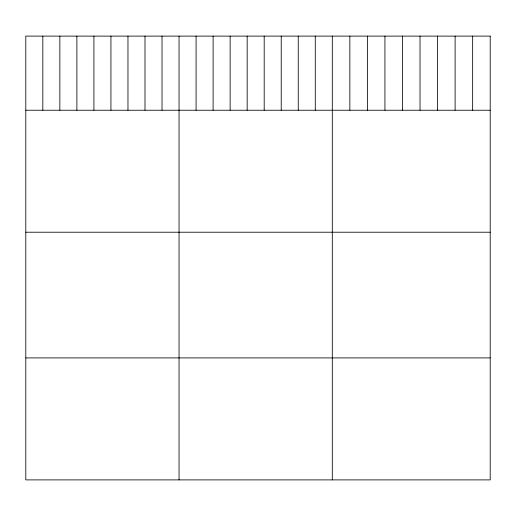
<?xml version="1.0" encoding="UTF-8"?>
<svg xmlns="http://www.w3.org/2000/svg" width="516" height="516" viewBox="0 0 516 516"><rect width="100%" height="100%" fill="white"/><g stroke="black" fill="none" stroke-linecap="round" stroke-linejoin="round"><path stroke-width="0.77" d="M25.8 110.237L490.2 110.237M25.8 232.219L490.2 232.219M25.8 357.904L490.2 357.904M472.656 36.107L472.656 110.237M455.112 36.107L455.112 110.237M437.568 36.107L437.568 110.237M420.024 36.107L420.024 110.237M402.48 36.107L402.48 110.237M384.936 36.107L384.936 110.237M367.392 36.107L367.392 110.237M349.848 36.107L349.848 110.237M332.304 36.107L332.304 479.893M315.276 36.107L315.276 110.237M298.248 36.107L298.248 110.237M281.22 36.107L281.22 110.237M264.192 36.107L264.192 110.237M247.164 36.107L247.164 110.237M230.136 36.107L230.136 110.237M213.108 36.107L213.108 110.237M196.08 36.107L196.08 110.237M179.052 36.107L179.052 479.893M162.024 36.107L162.024 110.237M144.996 36.107L144.996 110.237M127.968 36.107L127.968 110.237M110.94 36.107L110.94 110.237M93.912 36.107L93.912 110.237M76.884 36.107L76.884 110.237M59.856 36.107L59.856 110.237M42.828 36.107L42.828 110.237M490.2 36.107L25.8 36.107L25.8 479.893L490.2 479.893L490.2 36.107"/></g></svg>
